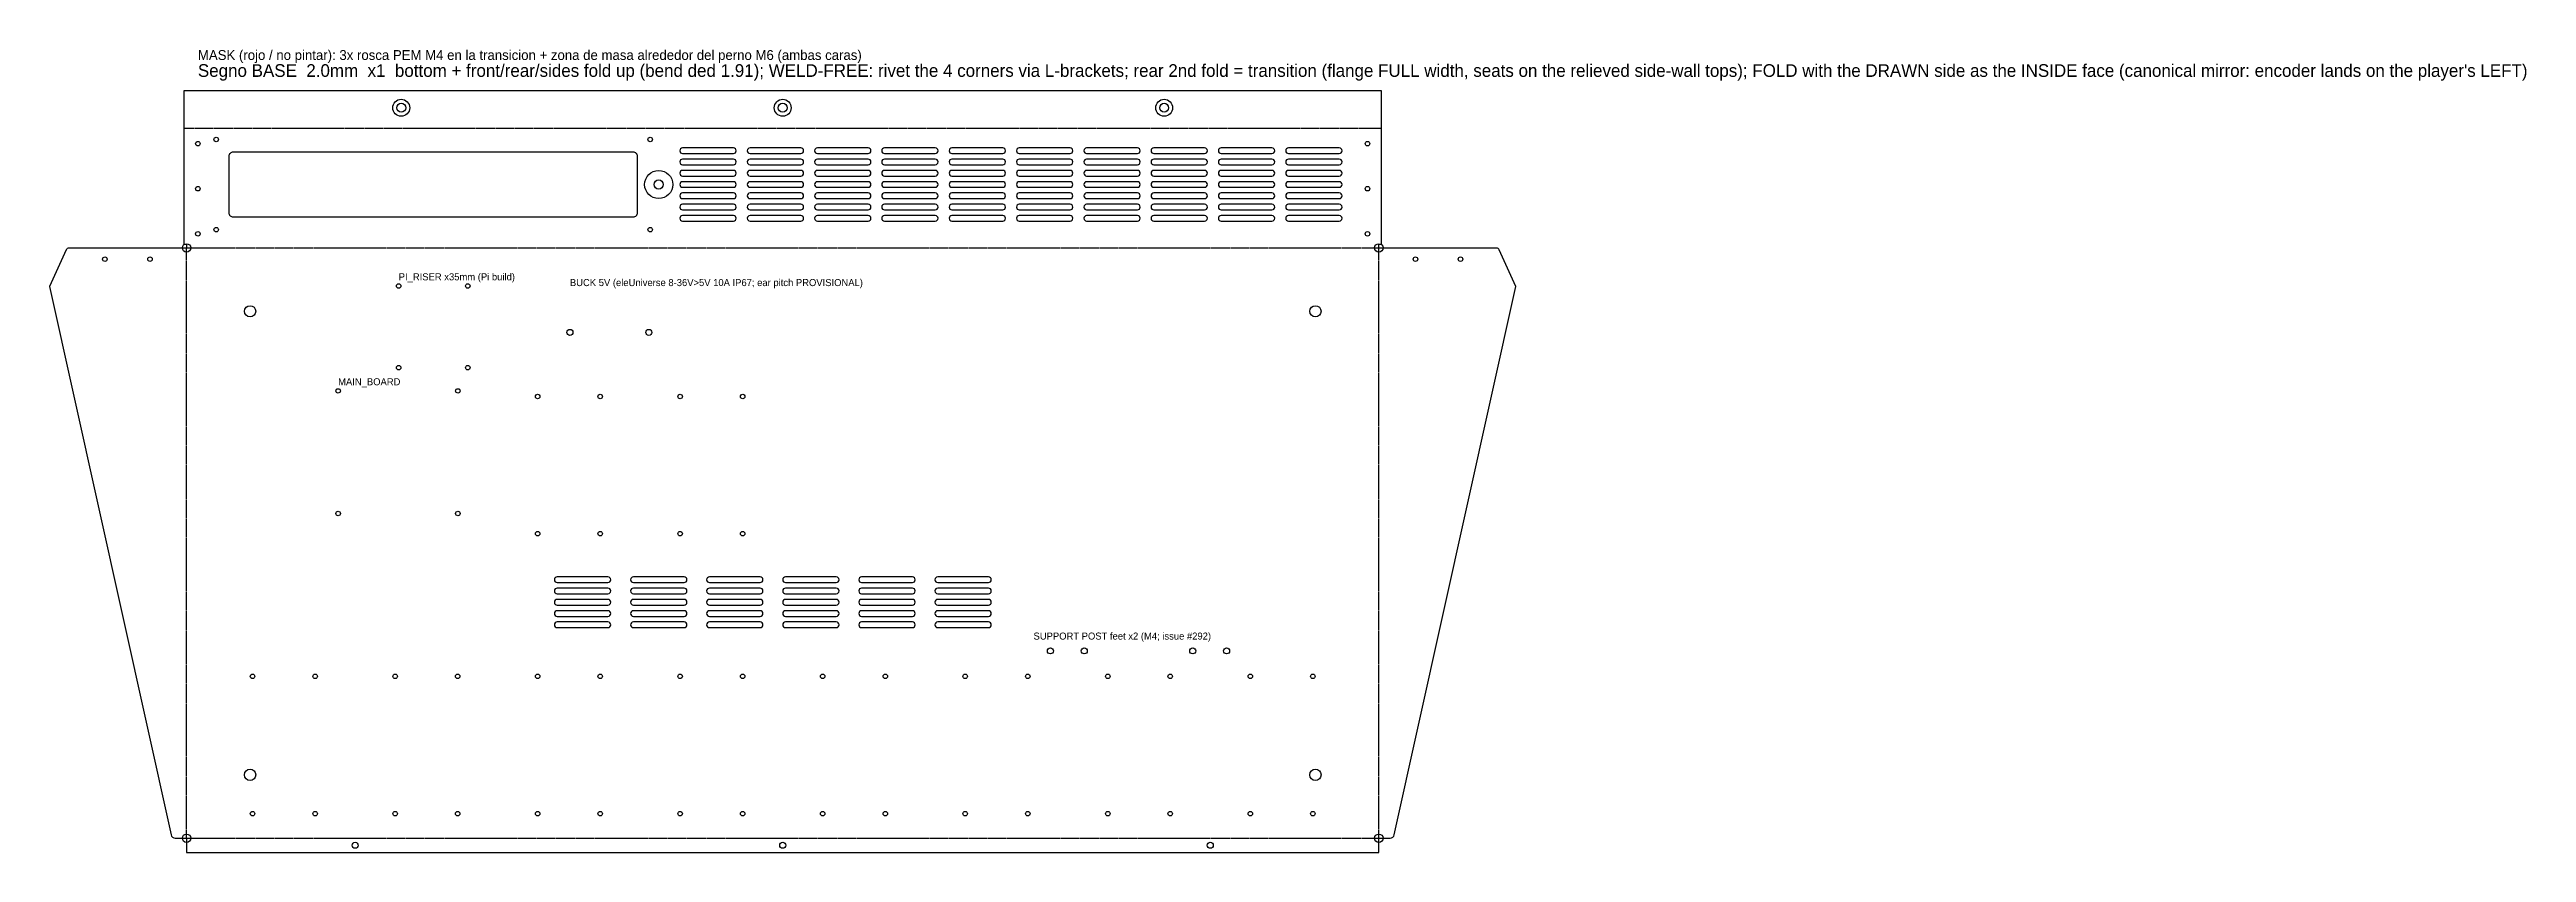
# Model space of a CAD drawing. Header units: millimetres. Extents: x -97 to 1660, y -10 to 560.
import ezdxf

# ---------------------------------------------------------------- set-up
doc = ezdxf.new("R2010")
doc.units = ezdxf.units.MM
doc.linetypes.add('DASHED', pattern=[1.524, 1.27, -0.254])
for name, color, linetype in [('BEND', 4, 'DASHED'), ('CUT', 7, 'Continuous'), ('MASK', 1, 'Continuous'), ('NOTE', 8, 'Continuous'), ('VENT', 7, 'Continuous')]:
    doc.layers.add(name, color=color, linetype=linetype)

msp = doc.modelspace()

# ---------------------------------------------------------------- linework, layer by layer
at = {"layer": 'BEND'}
for points in [[(-1.9, 504), (847.9, 504)], [(0, 419), (846, 419)], [(0, 0), (0, 419)], [(846, 0), (846, 419)], [(0, 0), (846, 0)]]:
    msp.add_lwpolyline(points, dxfattribs=at)
at = {"layer": 'CUT'}
for points in [[(0, -10.1), (846, -10.1), (846, 0), (854.1, 0, 0.351674), (857, 2.4), (943.3, 391.5), (931.4, 417.7, 0.294108), (929.6, 418.9), (846, 418.9), (846, 421.6), (847.9, 421.6), (847.9, 530.4), (-1.9, 530.4), (-1.9, 421.6), (0, 421.6), (0, 418.9), (-83.6, 418.9, 0.294108), (-85.4, 417.7), (-97.3, 391.5), (-11, 2.4, 0.351674), (-8.1, 0), (0, 0)], [(33, 441), (317, 441, 0.414214), (320, 444), (320, 484, 0.414214), (317, 487), (33, 487, 0.414214), (30, 484), (30, 444, 0.414214)]]:
    msp.add_lwpolyline(points, format="xyb", close=True, dxfattribs=at)
for centre, radius in [((152.3, 518.5), 3.15), ((423, 518.5), 3.15), ((693.7, 518.5), 3.15), ((8, 493), 1.6), ((21, 496), 1.6), ((329, 496), 1.6), ((838, 493), 1.6), ((8, 461), 1.6), ((335, 464), 3.25), ((838, 461), 1.6), ((0, 419), 3), ((8, 429), 1.6), ((21, 432), 1.6), ((329, 432), 1.6), ((838, 429), 1.6), ((846, 419), 3), ((-58, 411), 1.6), ((-26, 411), 1.6), ((872, 411), 1.6), ((904, 411), 1.6), ((150.5, 392), 1.6), ((199.5, 392), 1.6), ((45, 374), 4), ((801, 374), 4), ((272, 359), 2.15), ((328, 359), 2.15), ((150.5, 334), 1.6), ((199.5, 334), 1.6), ((107.5, 317.5), 1.6), ((192.5, 317.5), 1.6), ((249.1, 313.5), 1.6), ((293.5, 313.5), 1.6), ((350.2, 313.5), 1.6), ((394.6, 313.5), 1.6), ((107.5, 230.5), 1.6), ((192.5, 230.5), 1.6), ((249.1, 216.2), 1.6), ((293.5, 216.2), 1.6), ((350.2, 216.2), 1.6), ((394.6, 216.2), 1.6), ((613, 133), 2.15), ((637, 133), 2.15), ((714, 133), 2.15), ((738, 133), 2.15), ((46.8, 114.9), 1.6), ((91.2, 114.9), 1.6), ((148, 114.9), 1.6), ((192.3, 114.9), 1.6), ((249.1, 114.9), 1.6), ((293.5, 114.9), 1.6), ((350.2, 114.9), 1.6), ((394.6, 114.9), 1.6), ((451.4, 114.9), 1.6), ((495.8, 114.9), 1.6), ((552.5, 114.9), 1.6), ((596.9, 114.9), 1.6), ((653.7, 114.9), 1.6), ((698, 114.9), 1.6), ((754.8, 114.9), 1.6), ((799.2, 114.9), 1.6), ((45, 45), 4), ((801, 45), 4), ((46.8, 17.5), 1.6), ((91.2, 17.5), 1.6), ((148, 17.5), 1.6), ((192.3, 17.5), 1.6), ((249.1, 17.5), 1.6), ((293.5, 17.5), 1.6), ((350.2, 17.5), 1.6), ((394.6, 17.5), 1.6), ((451.4, 17.5), 1.6), ((495.8, 17.5), 1.6), ((552.5, 17.5), 1.6), ((596.9, 17.5), 1.6), ((653.7, 17.5), 1.6), ((698, 17.5), 1.6), ((754.8, 17.5), 1.6), ((799.2, 17.5), 1.6), ((0, 0), 3), ((846, 0), 3), ((119.6, -5), 2.15), ((423, -5), 2.15), ((726.4, -5), 2.15)]:
    msp.add_circle(centre, radius, dxfattribs=at)
at = {"layer": 'MASK'}
for centre, radius in [((152.3, 518.5), 6), ((423, 518.5), 6), ((693.7, 518.5), 6), ((335, 464), 10)]:
    msp.add_circle(centre, radius, dxfattribs=at)
at = {"layer": 'VENT'}
for points in [[(352, 486), (388, 486, 0.414214), (390, 488), (390, 488, 0.414214), (388, 490), (352, 490, 0.414214), (350, 488), (350, 488, 0.414214)], [(352, 478), (388, 478, 0.414214), (390, 480), (390, 480, 0.414214), (388, 482), (352, 482, 0.414214), (350, 480), (350, 480, 0.414214)], [(399.8, 486), (435.8, 486, 0.414214), (437.8, 488), (437.8, 488, 0.414214), (435.8, 490), (399.8, 490, 0.414214), (397.8, 488), (397.8, 488, 0.414214)], [(399.8, 478), (435.8, 478, 0.414214), (437.8, 480), (437.8, 480, 0.414214), (435.8, 482), (399.8, 482, 0.414214), (397.8, 480), (397.8, 480, 0.414214)], [(447.6, 486), (483.6, 486, 0.414214), (485.6, 488), (485.6, 488, 0.414214), (483.6, 490), (447.6, 490, 0.414214), (445.6, 488), (445.6, 488, 0.414214)], [(447.6, 478), (483.6, 478, 0.414214), (485.6, 480), (485.6, 480, 0.414214), (483.6, 482), (447.6, 482, 0.414214), (445.6, 480), (445.6, 480, 0.414214)], [(495.3, 486), (531.3, 486, 0.414214), (533.3, 488), (533.3, 488, 0.414214), (531.3, 490), (495.3, 490, 0.414214), (493.3, 488), (493.3, 488, 0.414214)], [(495.3, 478), (531.3, 478, 0.414214), (533.3, 480), (533.3, 480, 0.414214), (531.3, 482), (495.3, 482, 0.414214), (493.3, 480), (493.3, 480, 0.414214)], [(543.1, 486), (579.1, 486, 0.414214), (581.1, 488), (581.1, 488, 0.414214), (579.1, 490), (543.1, 490, 0.414214), (541.1, 488), (541.1, 488, 0.414214)], [(543.1, 478), (579.1, 478, 0.414214), (581.1, 480), (581.1, 480, 0.414214), (579.1, 482), (543.1, 482, 0.414214), (541.1, 480), (541.1, 480, 0.414214)], [(590.9, 486), (626.9, 486, 0.414214), (628.9, 488), (628.9, 488, 0.414214), (626.9, 490), (590.9, 490, 0.414214), (588.9, 488), (588.9, 488, 0.414214)], [(590.9, 478), (626.9, 478, 0.414214), (628.9, 480), (628.9, 480, 0.414214), (626.9, 482), (590.9, 482, 0.414214), (588.9, 480), (588.9, 480, 0.414214)], [(638.7, 486), (674.7, 486, 0.414214), (676.7, 488), (676.7, 488, 0.414214), (674.7, 490), (638.7, 490, 0.414214), (636.7, 488), (636.7, 488, 0.414214)], [(638.7, 478), (674.7, 478, 0.414214), (676.7, 480), (676.7, 480, 0.414214), (674.7, 482), (638.7, 482, 0.414214), (636.7, 480), (636.7, 480, 0.414214)], [(686.4, 486), (722.4, 486, 0.414214), (724.4, 488), (724.4, 488, 0.414214), (722.4, 490), (686.4, 490, 0.414214), (684.4, 488), (684.4, 488, 0.414214)], [(686.4, 478), (722.4, 478, 0.414214), (724.4, 480), (724.4, 480, 0.414214), (722.4, 482), (686.4, 482, 0.414214), (684.4, 480), (684.4, 480, 0.414214)], [(734.2, 486), (770.2, 486, 0.414214), (772.2, 488), (772.2, 488, 0.414214), (770.2, 490), (734.2, 490, 0.414214), (732.2, 488), (732.2, 488, 0.414214)], [(734.2, 478), (770.2, 478, 0.414214), (772.2, 480), (772.2, 480, 0.414214), (770.2, 482), (734.2, 482, 0.414214), (732.2, 480), (732.2, 480, 0.414214)], [(782, 486), (818, 486, 0.414214), (820, 488), (820, 488, 0.414214), (818, 490), (782, 490, 0.414214), (780, 488), (780, 488, 0.414214)], [(782, 478), (818, 478, 0.414214), (820, 480), (820, 480, 0.414214), (818, 482), (782, 482, 0.414214), (780, 480), (780, 480, 0.414214)], [(352, 470), (388, 470, 0.414214), (390, 472), (390, 472, 0.414214), (388, 474), (352, 474, 0.414214), (350, 472), (350, 472, 0.414214)], [(352, 462), (388, 462, 0.414214), (390, 464), (390, 464, 0.414214), (388, 466), (352, 466, 0.414214), (350, 464), (350, 464, 0.414214)], [(352, 454), (388, 454, 0.414214), (390, 456), (390, 456, 0.414214), (388, 458), (352, 458, 0.414214), (350, 456), (350, 456, 0.414214)], [(399.8, 470), (435.8, 470, 0.414214), (437.8, 472), (437.8, 472, 0.414214), (435.8, 474), (399.8, 474, 0.414214), (397.8, 472), (397.8, 472, 0.414214)], [(399.8, 462), (435.8, 462, 0.414214), (437.8, 464), (437.8, 464, 0.414214), (435.8, 466), (399.8, 466, 0.414214), (397.8, 464), (397.8, 464, 0.414214)], [(399.8, 454), (435.8, 454, 0.414214), (437.8, 456), (437.8, 456, 0.414214), (435.8, 458), (399.8, 458, 0.414214), (397.8, 456), (397.8, 456, 0.414214)], [(447.6, 470), (483.6, 470, 0.414214), (485.6, 472), (485.6, 472, 0.414214), (483.6, 474), (447.6, 474, 0.414214), (445.6, 472), (445.6, 472, 0.414214)], [(447.6, 462), (483.6, 462, 0.414214), (485.6, 464), (485.6, 464, 0.414214), (483.6, 466), (447.6, 466, 0.414214), (445.6, 464), (445.6, 464, 0.414214)], [(447.6, 454), (483.6, 454, 0.414214), (485.6, 456), (485.6, 456, 0.414214), (483.6, 458), (447.6, 458, 0.414214), (445.6, 456), (445.6, 456, 0.414214)], [(495.3, 470), (531.3, 470, 0.414214), (533.3, 472), (533.3, 472, 0.414214), (531.3, 474), (495.3, 474, 0.414214), (493.3, 472), (493.3, 472, 0.414214)], [(495.3, 462), (531.3, 462, 0.414214), (533.3, 464), (533.3, 464, 0.414214), (531.3, 466), (495.3, 466, 0.414214), (493.3, 464), (493.3, 464, 0.414214)], [(495.3, 454), (531.3, 454, 0.414214), (533.3, 456), (533.3, 456, 0.414214), (531.3, 458), (495.3, 458, 0.414214), (493.3, 456), (493.3, 456, 0.414214)], [(543.1, 470), (579.1, 470, 0.414214), (581.1, 472), (581.1, 472, 0.414214), (579.1, 474), (543.1, 474, 0.414214), (541.1, 472), (541.1, 472, 0.414214)], [(543.1, 462), (579.1, 462, 0.414214), (581.1, 464), (581.1, 464, 0.414214), (579.1, 466), (543.1, 466, 0.414214), (541.1, 464), (541.1, 464, 0.414214)], [(543.1, 454), (579.1, 454, 0.414214), (581.1, 456), (581.1, 456, 0.414214), (579.1, 458), (543.1, 458, 0.414214), (541.1, 456), (541.1, 456, 0.414214)], [(590.9, 470), (626.9, 470, 0.414214), (628.9, 472), (628.9, 472, 0.414214), (626.9, 474), (590.9, 474, 0.414214), (588.9, 472), (588.9, 472, 0.414214)], [(590.9, 462), (626.9, 462, 0.414214), (628.9, 464), (628.9, 464, 0.414214), (626.9, 466), (590.9, 466, 0.414214), (588.9, 464), (588.9, 464, 0.414214)], [(590.9, 454), (626.9, 454, 0.414214), (628.9, 456), (628.9, 456, 0.414214), (626.9, 458), (590.9, 458, 0.414214), (588.9, 456), (588.9, 456, 0.414214)], [(638.7, 470), (674.7, 470, 0.414214), (676.7, 472), (676.7, 472, 0.414214), (674.7, 474), (638.7, 474, 0.414214), (636.7, 472), (636.7, 472, 0.414214)], [(638.7, 462), (674.7, 462, 0.414214), (676.7, 464), (676.7, 464, 0.414214), (674.7, 466), (638.7, 466, 0.414214), (636.7, 464), (636.7, 464, 0.414214)], [(638.7, 454), (674.7, 454, 0.414214), (676.7, 456), (676.7, 456, 0.414214), (674.7, 458), (638.7, 458, 0.414214), (636.7, 456), (636.7, 456, 0.414214)], [(686.4, 470), (722.4, 470, 0.414214), (724.4, 472), (724.4, 472, 0.414214), (722.4, 474), (686.4, 474, 0.414214), (684.4, 472), (684.4, 472, 0.414214)], [(686.4, 462), (722.4, 462, 0.414214), (724.4, 464), (724.4, 464, 0.414214), (722.4, 466), (686.4, 466, 0.414214), (684.4, 464), (684.4, 464, 0.414214)], [(686.4, 454), (722.4, 454, 0.414214), (724.4, 456), (724.4, 456, 0.414214), (722.4, 458), (686.4, 458, 0.414214), (684.4, 456), (684.4, 456, 0.414214)], [(734.2, 470), (770.2, 470, 0.414214), (772.2, 472), (772.2, 472, 0.414214), (770.2, 474), (734.2, 474, 0.414214), (732.2, 472), (732.2, 472, 0.414214)], [(734.2, 462), (770.2, 462, 0.414214), (772.2, 464), (772.2, 464, 0.414214), (770.2, 466), (734.2, 466, 0.414214), (732.2, 464), (732.2, 464, 0.414214)], [(734.2, 454), (770.2, 454, 0.414214), (772.2, 456), (772.2, 456, 0.414214), (770.2, 458), (734.2, 458, 0.414214), (732.2, 456), (732.2, 456, 0.414214)], [(782, 470), (818, 470, 0.414214), (820, 472), (820, 472, 0.414214), (818, 474), (782, 474, 0.414214), (780, 472), (780, 472, 0.414214)], [(782, 462), (818, 462, 0.414214), (820, 464), (820, 464, 0.414214), (818, 466), (782, 466, 0.414214), (780, 464), (780, 464, 0.414214)], [(782, 454), (818, 454, 0.414214), (820, 456), (820, 456, 0.414214), (818, 458), (782, 458, 0.414214), (780, 456), (780, 456, 0.414214)], [(352, 446), (388, 446, 0.414214), (390, 448), (390, 448, 0.414214), (388, 450), (352, 450, 0.414214), (350, 448), (350, 448, 0.414214)], [(352, 438), (388, 438, 0.414214), (390, 440), (390, 440, 0.414214), (388, 442), (352, 442, 0.414214), (350, 440), (350, 440, 0.414214)], [(399.8, 446), (435.8, 446, 0.414214), (437.8, 448), (437.8, 448, 0.414214), (435.8, 450), (399.8, 450, 0.414214), (397.8, 448), (397.8, 448, 0.414214)], [(399.8, 438), (435.8, 438, 0.414214), (437.8, 440), (437.8, 440, 0.414214), (435.8, 442), (399.8, 442, 0.414214), (397.8, 440), (397.8, 440, 0.414214)], [(447.6, 446), (483.6, 446, 0.414214), (485.6, 448), (485.6, 448, 0.414214), (483.6, 450), (447.6, 450, 0.414214), (445.6, 448), (445.6, 448, 0.414214)], [(447.6, 438), (483.6, 438, 0.414214), (485.6, 440), (485.6, 440, 0.414214), (483.6, 442), (447.6, 442, 0.414214), (445.6, 440), (445.6, 440, 0.414214)], [(495.3, 446), (531.3, 446, 0.414214), (533.3, 448), (533.3, 448, 0.414214), (531.3, 450), (495.3, 450, 0.414214), (493.3, 448), (493.3, 448, 0.414214)], [(495.3, 438), (531.3, 438, 0.414214), (533.3, 440), (533.3, 440, 0.414214), (531.3, 442), (495.3, 442, 0.414214), (493.3, 440), (493.3, 440, 0.414214)], [(543.1, 446), (579.1, 446, 0.414214), (581.1, 448), (581.1, 448, 0.414214), (579.1, 450), (543.1, 450, 0.414214), (541.1, 448), (541.1, 448, 0.414214)], [(543.1, 438), (579.1, 438, 0.414214), (581.1, 440), (581.1, 440, 0.414214), (579.1, 442), (543.1, 442, 0.414214), (541.1, 440), (541.1, 440, 0.414214)], [(590.9, 446), (626.9, 446, 0.414214), (628.9, 448), (628.9, 448, 0.414214), (626.9, 450), (590.9, 450, 0.414214), (588.9, 448), (588.9, 448, 0.414214)], [(590.9, 438), (626.9, 438, 0.414214), (628.9, 440), (628.9, 440, 0.414214), (626.9, 442), (590.9, 442, 0.414214), (588.9, 440), (588.9, 440, 0.414214)], [(638.7, 446), (674.7, 446, 0.414214), (676.7, 448), (676.7, 448, 0.414214), (674.7, 450), (638.7, 450, 0.414214), (636.7, 448), (636.7, 448, 0.414214)], [(638.7, 438), (674.7, 438, 0.414214), (676.7, 440), (676.7, 440, 0.414214), (674.7, 442), (638.7, 442, 0.414214), (636.7, 440), (636.7, 440, 0.414214)], [(686.4, 446), (722.4, 446, 0.414214), (724.4, 448), (724.4, 448, 0.414214), (722.4, 450), (686.4, 450, 0.414214), (684.4, 448), (684.4, 448, 0.414214)], [(686.4, 438), (722.4, 438, 0.414214), (724.4, 440), (724.4, 440, 0.414214), (722.4, 442), (686.4, 442, 0.414214), (684.4, 440), (684.4, 440, 0.414214)], [(734.2, 446), (770.2, 446, 0.414214), (772.2, 448), (772.2, 448, 0.414214), (770.2, 450), (734.2, 450, 0.414214), (732.2, 448), (732.2, 448, 0.414214)], [(734.2, 438), (770.2, 438, 0.414214), (772.2, 440), (772.2, 440, 0.414214), (770.2, 442), (734.2, 442, 0.414214), (732.2, 440), (732.2, 440, 0.414214)], [(782, 446), (818, 446, 0.414214), (820, 448), (820, 448, 0.414214), (818, 450), (782, 450, 0.414214), (780, 448), (780, 448, 0.414214)], [(782, 438), (818, 438, 0.414214), (820, 440), (820, 440, 0.414214), (818, 442), (782, 442, 0.414214), (780, 440), (780, 440, 0.414214)], [(263, 181.5), (299, 181.5, 0.414214), (301, 183.5), (301, 183.5, 0.414214), (299, 185.5), (263, 185.5, 0.414214), (261, 183.5), (261, 183.5, 0.414214)], [(263, 173.5), (299, 173.5, 0.414214), (301, 175.5), (301, 175.5, 0.414214), (299, 177.5), (263, 177.5, 0.414214), (261, 175.5), (261, 175.5, 0.414214)], [(317, 181.5), (353, 181.5, 0.414214), (355, 183.5), (355, 183.5, 0.414214), (353, 185.5), (317, 185.5, 0.414214), (315, 183.5), (315, 183.5, 0.414214)], [(317, 173.5), (353, 173.5, 0.414214), (355, 175.5), (355, 175.5, 0.414214), (353, 177.5), (317, 177.5, 0.414214), (315, 175.5), (315, 175.5, 0.414214)], [(371, 181.5), (407, 181.5, 0.414214), (409, 183.5), (409, 183.5, 0.414214), (407, 185.5), (371, 185.5, 0.414214), (369, 183.5), (369, 183.5, 0.414214)], [(371, 173.5), (407, 173.5, 0.414214), (409, 175.5), (409, 175.5, 0.414214), (407, 177.5), (371, 177.5, 0.414214), (369, 175.5), (369, 175.5, 0.414214)], [(425, 181.5), (461, 181.5, 0.414214), (463, 183.5), (463, 183.5, 0.414214), (461, 185.5), (425, 185.5, 0.414214), (423, 183.5), (423, 183.5, 0.414214)], [(425, 173.5), (461, 173.5, 0.414214), (463, 175.5), (463, 175.5, 0.414214), (461, 177.5), (425, 177.5, 0.414214), (423, 175.5), (423, 175.5, 0.414214)], [(479, 181.5), (515, 181.5, 0.414214), (517, 183.5), (517, 183.5, 0.414214), (515, 185.5), (479, 185.5, 0.414214), (477, 183.5), (477, 183.5, 0.414214)], [(479, 173.5), (515, 173.5, 0.414214), (517, 175.5), (517, 175.5, 0.414214), (515, 177.5), (479, 177.5, 0.414214), (477, 175.5), (477, 175.5, 0.414214)], [(533, 181.5), (569, 181.5, 0.414214), (571, 183.5), (571, 183.5, 0.414214), (569, 185.5), (533, 185.5, 0.414214), (531, 183.5), (531, 183.5, 0.414214)], [(533, 173.5), (569, 173.5, 0.414214), (571, 175.5), (571, 175.5, 0.414214), (569, 177.5), (533, 177.5, 0.414214), (531, 175.5), (531, 175.5, 0.414214)], [(263, 165.5), (299, 165.5, 0.414214), (301, 167.5), (301, 167.5, 0.414214), (299, 169.5), (263, 169.5, 0.414214), (261, 167.5), (261, 167.5, 0.414214)], [(263, 157.5), (299, 157.5, 0.414214), (301, 159.5), (301, 159.5, 0.414214), (299, 161.5), (263, 161.5, 0.414214), (261, 159.5), (261, 159.5, 0.414214)], [(317, 165.5), (353, 165.5, 0.414214), (355, 167.5), (355, 167.5, 0.414214), (353, 169.5), (317, 169.5, 0.414214), (315, 167.5), (315, 167.5, 0.414214)], [(317, 157.5), (353, 157.5, 0.414214), (355, 159.5), (355, 159.5, 0.414214), (353, 161.5), (317, 161.5, 0.414214), (315, 159.5), (315, 159.5, 0.414214)], [(371, 165.5), (407, 165.5, 0.414214), (409, 167.5), (409, 167.5, 0.414214), (407, 169.5), (371, 169.5, 0.414214), (369, 167.5), (369, 167.5, 0.414214)], [(371, 157.5), (407, 157.5, 0.414214), (409, 159.5), (409, 159.5, 0.414214), (407, 161.5), (371, 161.5, 0.414214), (369, 159.5), (369, 159.5, 0.414214)], [(425, 165.5), (461, 165.5, 0.414214), (463, 167.5), (463, 167.5, 0.414214), (461, 169.5), (425, 169.5, 0.414214), (423, 167.5), (423, 167.5, 0.414214)], [(425, 157.5), (461, 157.5, 0.414214), (463, 159.5), (463, 159.5, 0.414214), (461, 161.5), (425, 161.5, 0.414214), (423, 159.5), (423, 159.5, 0.414214)], [(479, 165.5), (515, 165.5, 0.414214), (517, 167.5), (517, 167.5, 0.414214), (515, 169.5), (479, 169.5, 0.414214), (477, 167.5), (477, 167.5, 0.414214)], [(479, 157.5), (515, 157.5, 0.414214), (517, 159.5), (517, 159.5, 0.414214), (515, 161.5), (479, 161.5, 0.414214), (477, 159.5), (477, 159.5, 0.414214)], [(533, 165.5), (569, 165.5, 0.414214), (571, 167.5), (571, 167.5, 0.414214), (569, 169.5), (533, 169.5, 0.414214), (531, 167.5), (531, 167.5, 0.414214)], [(533, 157.5), (569, 157.5, 0.414214), (571, 159.5), (571, 159.5, 0.414214), (569, 161.5), (533, 161.5, 0.414214), (531, 159.5), (531, 159.5, 0.414214)], [(263, 149.5), (299, 149.5, 0.414214), (301, 151.5), (301, 151.5, 0.414214), (299, 153.5), (263, 153.5, 0.414214), (261, 151.5), (261, 151.5, 0.414214)], [(317, 149.5), (353, 149.5, 0.414214), (355, 151.5), (355, 151.5, 0.414214), (353, 153.5), (317, 153.5, 0.414214), (315, 151.5), (315, 151.5, 0.414214)], [(371, 149.5), (407, 149.5, 0.414214), (409, 151.5), (409, 151.5, 0.414214), (407, 153.5), (371, 153.5, 0.414214), (369, 151.5), (369, 151.5, 0.414214)], [(425, 149.5), (461, 149.5, 0.414214), (463, 151.5), (463, 151.5, 0.414214), (461, 153.5), (425, 153.5, 0.414214), (423, 151.5), (423, 151.5, 0.414214)], [(479, 149.5), (515, 149.5, 0.414214), (517, 151.5), (517, 151.5, 0.414214), (515, 153.5), (479, 153.5, 0.414214), (477, 151.5), (477, 151.5, 0.414214)], [(533, 149.5), (569, 149.5, 0.414214), (571, 151.5), (571, 151.5, 0.414214), (569, 153.5), (533, 153.5, 0.414214), (531, 151.5), (531, 151.5, 0.414214)]]:
    msp.add_lwpolyline(points, format="xyb", close=True, dxfattribs=at)

# ---------------------------------------------------------------- texts
at = {"layer": 'MASK'}
msp.add_text('MASK (rojo / no pintar): 3x rosca PEM M4 en la transicion + zona de masa alrededor del perno M6 (ambas caras)', height=7, dxfattribs=at).set_placement((8, 552.4))
at = {"layer": 'NOTE'}
for s, height, p in [("Segno BASE  2.0mm  x1  bottom + front/rear/sides fold up (bend ded 1.91); WELD-FREE: rivet the 4 corners via L-brackets; rear 2nd fold = transition (flange FULL width, seats on the relieved side-wall tops); FOLD with the DRAWN side as the INSIDE face (canonical mirror: encoder lands on the player's LEFT)", 9, (8, 540.4)), ('PI_RISER x35mm (Pi build)', 5, (150.5, 396)), ('BUCK 5V (eleUniverse 8-36V>5V 10A IP67; ear pitch PROVISIONAL)', 5, (272, 391.9)), ('MAIN_BOARD', 5, (107.5, 321.5)), ('SUPPORT POST feet x2 (M4; issue #292)', 5, (601, 141))]:
    msp.add_text(s, height=height, dxfattribs=at).set_placement(p)

doc.saveas('drawing.dxf')
